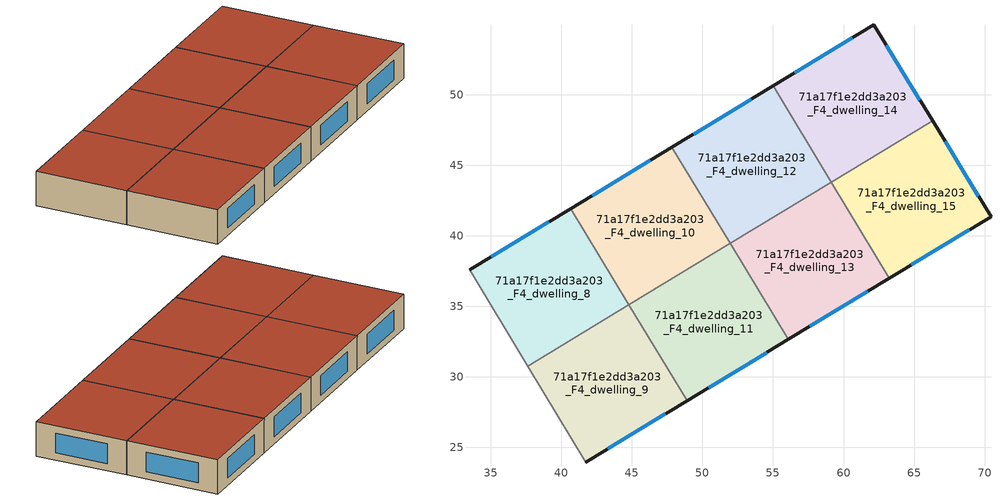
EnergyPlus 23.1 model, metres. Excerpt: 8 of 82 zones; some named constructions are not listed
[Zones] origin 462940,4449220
71a17f1e2dd3a203_F4_dwelling_10
 floor to 71a17f1e2dd3a203_F3_dwelling_10 (EU_floor_Construction): 47.83,46.27 51.96,39.46 44.79,35.12 40.66,41.92 z12
 wall outside (EU_wall_Construction): 47.83,46.27 40.66,41.92 z12:15
 wall to 71a17f1e2dd3a203_F4_dwelling_8 (EU_wall_Construction): 40.66,41.92 44.79,35.12 z12:15
 wall to 71a17f1e2dd3a203_F4_dwelling_12 (EU_wall_Construction): 51.96,39.46 47.83,46.27 z12:15
 wall to 71a17f1e2dd3a203_F4_dwelling_11 (EU_wall_Construction): 44.79,35.12 51.96,39.46 z12:15
 window (EU_Window_Construction): 46.3,45.34 42.2,42.85 z12.64:14.36
 roof outside (EU_roof_Construction): 51.96,39.46 47.83,46.27 40.66,41.92 44.79,35.12 z15
71a17f1e2dd3a203_F4_dwelling_11
 floor to 71a17f1e2dd3a203_F3_dwelling_11 (EU_floor_Construction): 51.96,39.46 56.09,32.65 48.92,28.31 44.79,35.12 z12
 wall outside (EU_wall_Construction): 48.92,28.31 56.09,32.65 z12:15
 wall to 71a17f1e2dd3a203_F4_dwelling_9 (EU_wall_Construction): 44.79,35.12 48.92,28.31 z12:15
 wall to 71a17f1e2dd3a203_F4_dwelling_13 (EU_wall_Construction): 56.09,32.65 51.96,39.46 z12:15
 window (EU_Window_Construction): 50.45,29.24 54.55,31.72 z12.64:14.36
 roof outside (EU_roof_Construction): 56.09,32.65 51.96,39.46 44.79,35.12 48.92,28.31 z15
71a17f1e2dd3a203_F4_dwelling_12
 floor to 71a17f1e2dd3a203_F3_dwelling_12 (EU_floor_Construction): 55,50.61 59.13,43.8 51.96,39.46 47.83,46.27 z12
 wall outside (EU_wall_Construction): 55,50.61 47.83,46.27 z12:15
 wall to 71a17f1e2dd3a203_F4_dwelling_13 (EU_wall_Construction): 51.96,39.46 59.13,43.8 z12:15
 wall to 71a17f1e2dd3a203_F4_dwelling_14 (EU_wall_Construction): 59.13,43.8 55,50.61 z12:15
 window (EU_Window_Construction): 53.47,49.68 49.37,47.2 z12.64:14.36
 roof outside (EU_roof_Construction): 59.13,43.8 55,50.61 47.83,46.27 51.96,39.46 z15
71a17f1e2dd3a203_F4_dwelling_13
 floor to 71a17f1e2dd3a203_F3_dwelling_13 (EU_floor_Construction): 59.13,43.8 63.25,37 56.09,32.65 51.96,39.46 z12
 wall outside (EU_wall_Construction): 56.09,32.65 63.25,37 z12:15
 wall to 71a17f1e2dd3a203_F4_dwelling_15 (EU_wall_Construction): 63.25,37 59.14,43.79 z12:15
 wall to 71a17f1e2dd3a203_F4_dwelling_14 (EU_wall_Construction): 59.13,43.79 59.13,43.8 z12:15
 window (EU_Window_Construction): 57.62,33.58 61.72,36.07 z12.64:14.36
 roof outside (EU_roof_Construction): 63.25,37 59.13,43.8 51.96,39.46 56.09,32.65 z15
71a17f1e2dd3a203_F4_dwelling_14
 floor to 71a17f1e2dd3a203_F3_dwelling_14 (EU_floor_Construction): 62.15,54.94 66.3,48.14 59.14,43.79 55,50.61 z12
 wall outside (EU_wall_Construction): 66.3,48.14 62.15,54.94 55,50.61 z12:15
 wall to 71a17f1e2dd3a203_F4_dwelling_15 (EU_wall_Construction): 59.14,43.79 66.3,48.14 z12:15
 window (EU_Window_Construction): 65.41,49.6 63.04,53.48 / 60.62,54.01 56.53,51.54 z12.64:14.36
 roof outside (EU_roof_Construction): 66.3,48.14 62.15,54.94 55,50.61 59.14,43.79 z15
71a17f1e2dd3a203_F4_dwelling_15
 floor to 71a17f1e2dd3a203_F3_dwelling_15 (EU_floor_Construction): 66.3,48.14 70.45,41.36 63.25,37 59.14,43.79 z12
 wall outside (EU_wall_Construction): 63.25,37 70.45,41.36 66.3,48.14 z12:15
 window (EU_Window_Construction): 69.56,42.81 67.19,46.69 / 64.79,37.93 68.91,40.43 z12.64:14.36
 roof outside (EU_roof_Construction): 70.45,41.36 66.3,48.14 59.14,43.79 63.25,37 z15
71a17f1e2dd3a203_F4_dwelling_8
 floor to 71a17f1e2dd3a203_F3_dwelling_8 (EU_floor_Construction): 40.66,41.92 44.79,35.12 37.62,30.77 33.5,37.58 z12
 wall outside (EU_wall_Construction): 40.66,41.92 33.5,37.58 z12:15
 wall to 71a17f1e2dd3a203_F4_dwelling_6 (EU_wall_Construction): 33.5,37.58 37.62,30.77 z12:15
 wall to 71a17f1e2dd3a203_F4_dwelling_9 (EU_wall_Construction): 37.62,30.77 44.79,35.12 z12:15
 window (EU_Window_Construction): 39.13,40.99 35.03,38.51 z12.64:14.36
 roof outside (EU_roof_Construction): 44.79,35.12 40.66,41.92 33.5,37.58 37.62,30.77 z15
71a17f1e2dd3a203_F4_dwelling_9
 floor to 71a17f1e2dd3a203_F3_dwelling_9 (EU_floor_Construction): 44.79,35.12 48.92,28.31 41.75,23.96 37.62,30.77 z12
 wall outside (EU_wall_Construction): 41.75,23.96 48.92,28.31 z12:15
 wall to 71a17f1e2dd3a203_F4_dwelling_7 (EU_wall_Construction): 37.62,30.77 41.75,23.96 z12:15
 window (EU_Window_Construction): 43.28,24.89 47.38,27.38 z12.64:14.36
 roof outside (EU_roof_Construction): 48.92,28.31 44.79,35.12 37.62,30.77 41.75,23.96 z15
[SCHEDULE:FILE] Column Number=1; Rows to Skip at Top=0; Number of Hours of Data=8760; Column Separator=Comma; Interpolate to Timestep=No; Minutes per Item=60; Adjust Schedule for Daylight Savings=Yes
Name | File
EU_Step8_GainSchedule_71a17f1e2dd3a203_F0_dwelling_10_f000 | ../../schedules/71a17f1e2dd3a203/71a17f1e2dd3a203_F0_dwelling_10_f000_gain.csv
EU_Step8_GainSchedule_71a17f1e2dd3a203_F0_dwelling_11_f000 | ../../schedules/71a17f1e2dd3a203/71a17f1e2dd3a203_F0_dwelling_11_f000_gain.csv
EU_Step8_GainSchedule_71a17f1e2dd3a203_F0_dwelling_12_f000 | ../../schedules/71a17f1e2dd3a203/71a17f1e2dd3a203_F0_dwelling_12_f000_gain.csv
EU_Step8_GainSchedule_71a17f1e2dd3a203_F0_dwelling_13_f000 | ../../schedules/71a17f1e2dd3a203/71a17f1e2dd3a203_F0_dwelling_13_f000_gain.csv
EU_Step8_GainSchedule_71a17f1e2dd3a203_F0_dwelling_14_f000 | ../../schedules/71a17f1e2dd3a203/71a17f1e2dd3a203_F0_dwelling_14_f000_gain.csv
EU_Step8_GainSchedule_71a17f1e2dd3a203_F0_dwelling_15_f000 | ../../schedules/71a17f1e2dd3a203/71a17f1e2dd3a203_F0_dwelling_15_f000_gain.csv
EU_Step8_GainSchedule_71a17f1e2dd3a203_F0_dwelling_16_f000 | ../../schedules/71a17f1e2dd3a203/71a17f1e2dd3a203_F0_dwelling_16_f000_gain.csv
EU_Step8_GainSchedule_71a17f1e2dd3a203_F1_dwelling_0_f000 | ../../schedules/71a17f1e2dd3a203/71a17f1e2dd3a203_F1_dwelling_0_f000_gain.csv
EU_Step8_GainSchedule_71a17f1e2dd3a203_F1_dwelling_1_f000 | ../../schedules/71a17f1e2dd3a203/71a17f1e2dd3a203_F1_dwelling_1_f000_gain.csv
EU_Step8_GainSchedule_71a17f1e2dd3a203_F1_dwelling_2_f000 | ../../schedules/71a17f1e2dd3a203/71a17f1e2dd3a203_F1_dwelling_2_f000_gain.csv
EU_Step8_GainSchedule_71a17f1e2dd3a203_F1_dwelling_3_f000 | ../../schedules/71a17f1e2dd3a203/71a17f1e2dd3a203_F1_dwelling_3_f000_gain.csv
EU_Step8_GainSchedule_71a17f1e2dd3a203_F1_dwelling_4_f000 | ../../schedules/71a17f1e2dd3a203/71a17f1e2dd3a203_F1_dwelling_4_f000_gain.csv
EU_Step8_GainSchedule_71a17f1e2dd3a203_F1_dwelling_5_f000 | ../../schedules/71a17f1e2dd3a203/71a17f1e2dd3a203_F1_dwelling_5_f000_gain.csv
EU_Step8_GainSchedule_71a17f1e2dd3a203_F1_dwelling_6_f000 | ../../schedules/71a17f1e2dd3a203/71a17f1e2dd3a203_F1_dwelling_6_f000_gain.csv
EU_Step8_GainSchedule_71a17f1e2dd3a203_F1_dwelling_7_f000 | ../../schedules/71a17f1e2dd3a203/71a17f1e2dd3a203_F1_dwelling_7_f000_gain.csv
EU_Step8_GainSchedule_71a17f1e2dd3a203_F1_dwelling_8_f000 | ../../schedules/71a17f1e2dd3a203/71a17f1e2dd3a203_F1_dwelling_8_f000_gain.csv
EU_Step8_GainSchedule_71a17f1e2dd3a203_F1_dwelling_9_f000 | ../../schedules/71a17f1e2dd3a203/71a17f1e2dd3a203_F1_dwelling_9_f000_gain.csv
EU_Step8_GainSchedule_71a17f1e2dd3a203_F1_dwelling_10_f000 | ../../schedules/71a17f1e2dd3a203/71a17f1e2dd3a203_F1_dwelling_10_f000_gain.csv
EU_Step8_GainSchedule_71a17f1e2dd3a203_F1_dwelling_11_f000 | ../../schedules/71a17f1e2dd3a203/71a17f1e2dd3a203_F1_dwelling_11_f000_gain.csv
EU_Step8_GainSchedule_71a17f1e2dd3a203_F1_dwelling_12_f000 | ../../schedules/71a17f1e2dd3a203/71a17f1e2dd3a203_F1_dwelling_12_f000_gain.csv
EU_Step8_GainSchedule_71a17f1e2dd3a203_F1_dwelling_13_f000 | ../../schedules/71a17f1e2dd3a203/71a17f1e2dd3a203_F1_dwelling_13_f000_gain.csv
EU_Step8_GainSchedule_71a17f1e2dd3a203_F1_dwelling_14_f000 | ../../schedules/71a17f1e2dd3a203/71a17f1e2dd3a203_F1_dwelling_14_f000_gain.csv
EU_Step8_GainSchedule_71a17f1e2dd3a203_F1_dwelling_15_f000 | ../../schedules/71a17f1e2dd3a203/71a17f1e2dd3a203_F1_dwelling_15_f000_gain.csv
EU_Step8_GainSchedule_71a17f1e2dd3a203_F1_dwelling_16_f000 | ../../schedules/71a17f1e2dd3a203/71a17f1e2dd3a203_F1_dwelling_16_f000_gain.csv
EU_Step8_GainSchedule_71a17f1e2dd3a203_F3_dwelling_5_f000 | ../../schedules/71a17f1e2dd3a203/71a17f1e2dd3a203_F3_dwelling_5_f000_gain.csv
EU_Step8_GainSchedule_71a17f1e2dd3a203_F3_dwelling_6_f000 | ../../schedules/71a17f1e2dd3a203/71a17f1e2dd3a203_F3_dwelling_6_f000_gain.csv
EU_Step8_GainSchedule_71a17f1e2dd3a203_F3_dwelling_7_f000 | ../../schedules/71a17f1e2dd3a203/71a17f1e2dd3a203_F3_dwelling_7_f000_gain.csv
EU_Step8_GainSchedule_71a17f1e2dd3a203_F3_dwelling_8_f000 | ../../schedules/71a17f1e2dd3a203/71a17f1e2dd3a203_F3_dwelling_8_f000_gain.csv
EU_Step8_GainSchedule_71a17f1e2dd3a203_F3_dwelling_9_f000 | ../../schedules/71a17f1e2dd3a203/71a17f1e2dd3a203_F3_dwelling_9_f000_gain.csv
EU_Step8_GainSchedule_71a17f1e2dd3a203_F3_dwelling_10_f000 | ../../schedules/71a17f1e2dd3a203/71a17f1e2dd3a203_F3_dwelling_10_f000_gain.csv
EU_Step8_GainSchedule_71a17f1e2dd3a203_F3_dwelling_11_f000 | ../../schedules/71a17f1e2dd3a203/71a17f1e2dd3a203_F3_dwelling_11_f000_gain.csv
EU_Step8_GainSchedule_71a17f1e2dd3a203_F3_dwelling_12_f000 | ../../schedules/71a17f1e2dd3a203/71a17f1e2dd3a203_F3_dwelling_12_f000_gain.csv
EU_Step8_GainSchedule_71a17f1e2dd3a203_F3_dwelling_13_f000 | ../../schedules/71a17f1e2dd3a203/71a17f1e2dd3a203_F3_dwelling_13_f000_gain.csv
EU_Step8_GainSchedule_71a17f1e2dd3a203_F3_dwelling_14_f000 | ../../schedules/71a17f1e2dd3a203/71a17f1e2dd3a203_F3_dwelling_14_f000_gain.csv
EU_Step8_GainSchedule_71a17f1e2dd3a203_F3_dwelling_15_f000 | ../../schedules/71a17f1e2dd3a203/71a17f1e2dd3a203_F3_dwelling_15_f000_gain.csv
